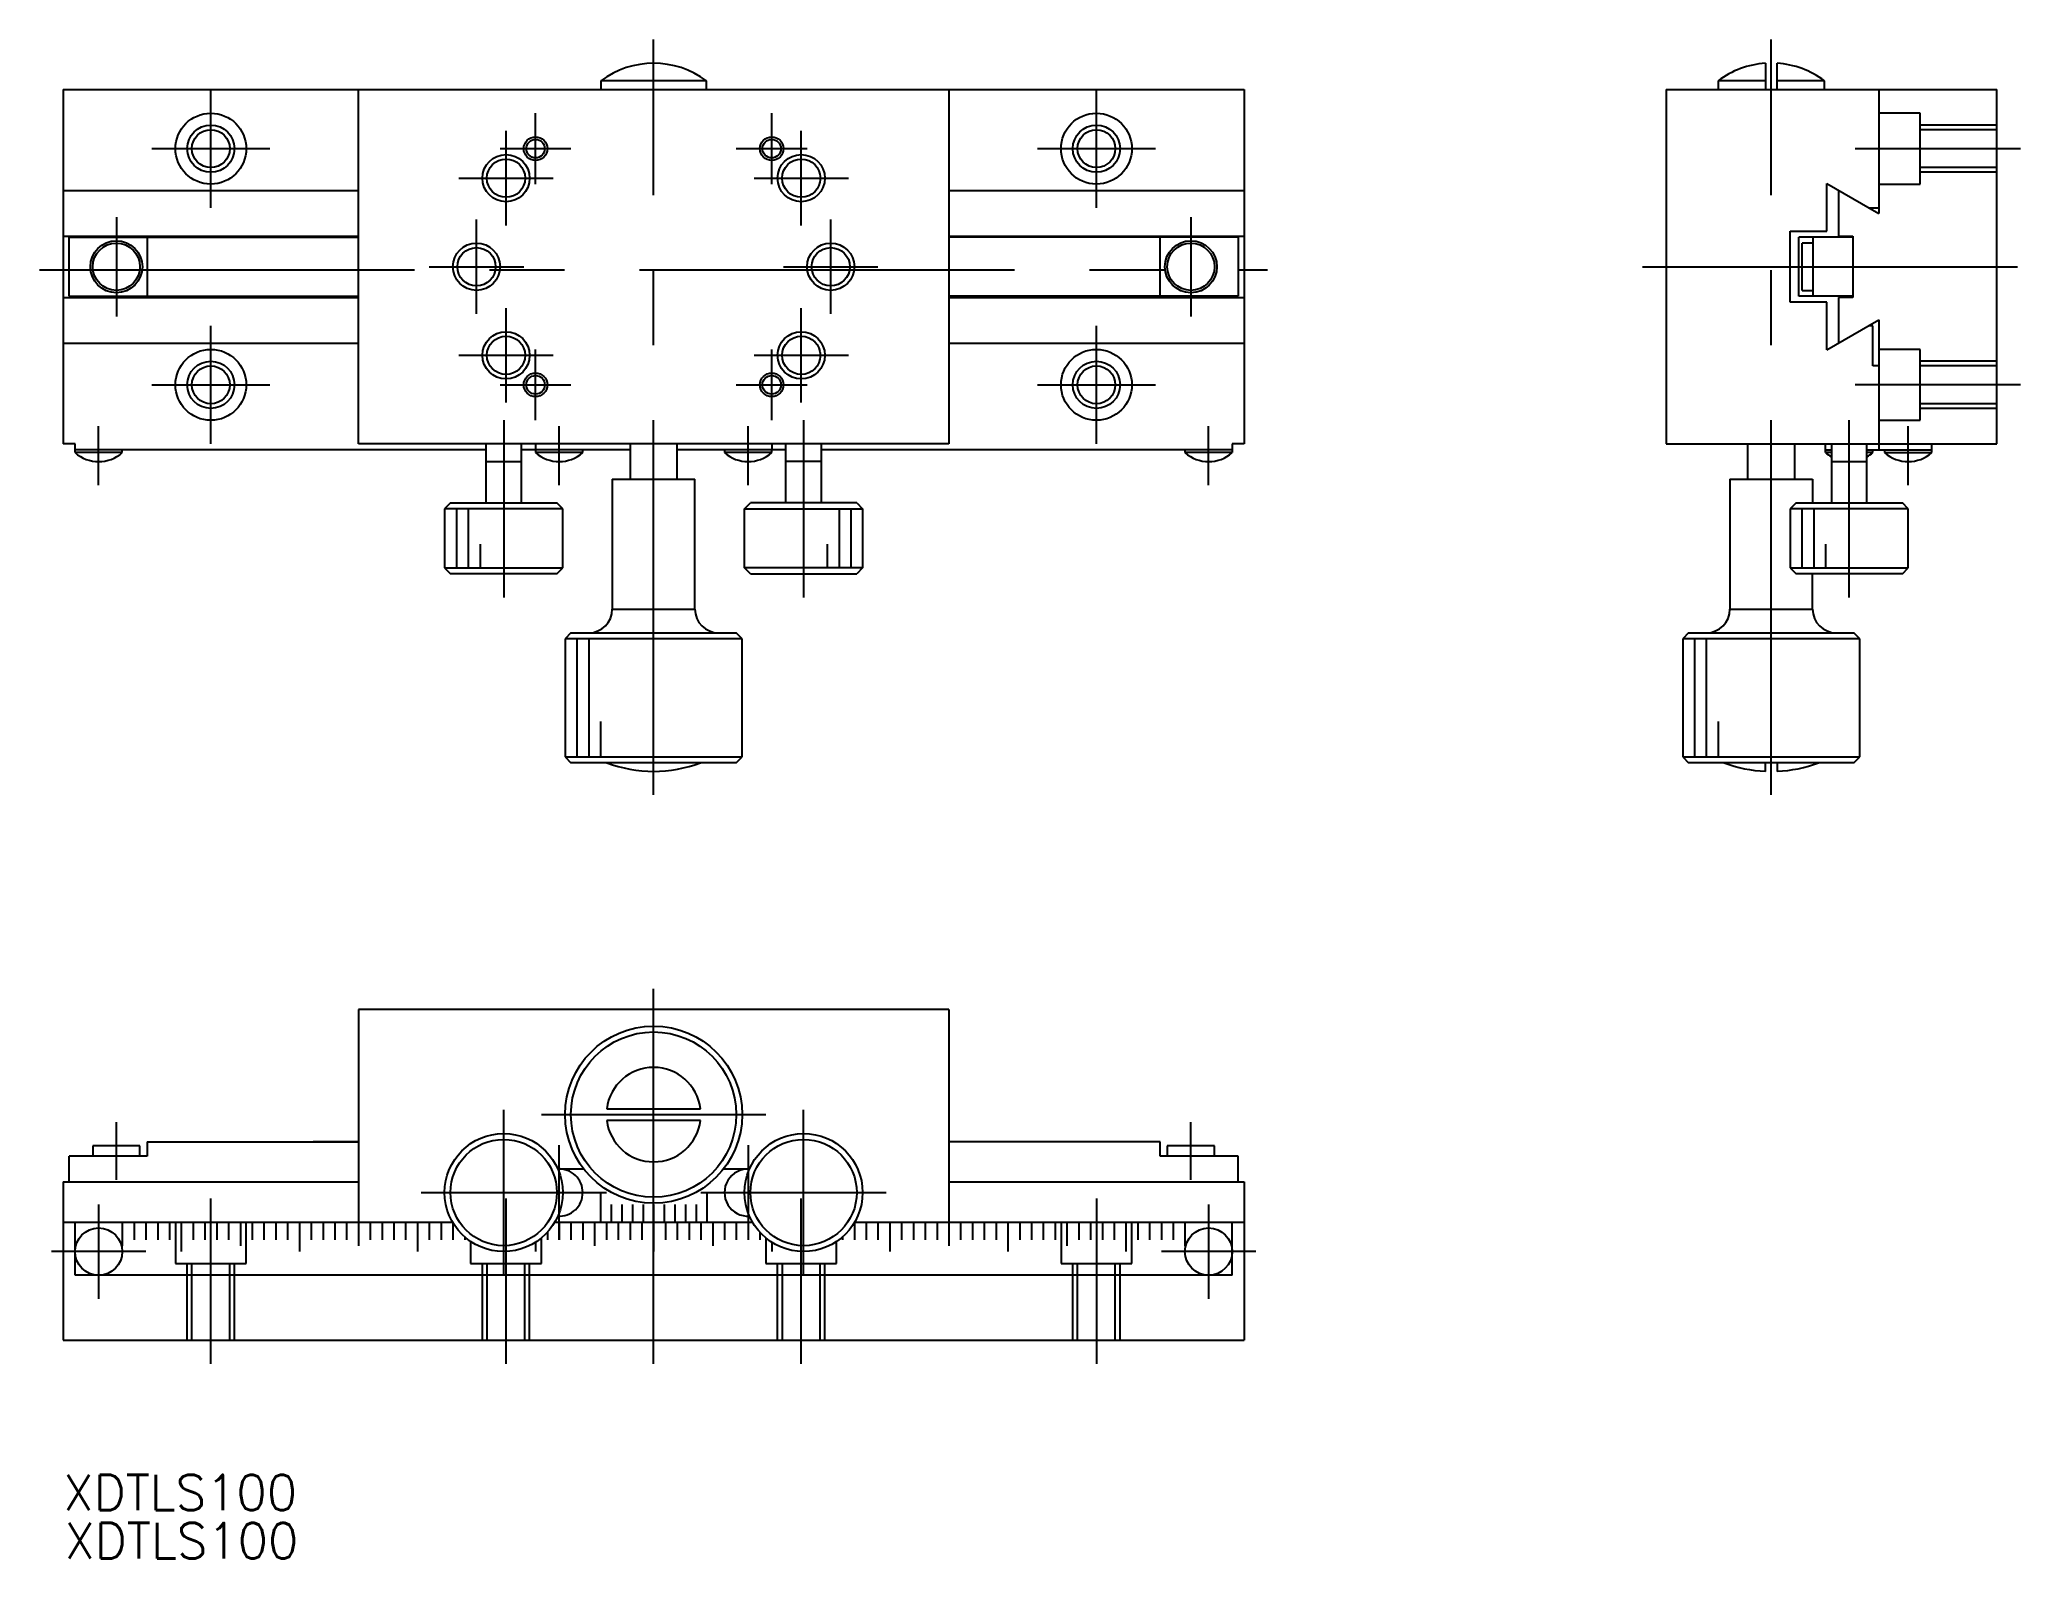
# Model space of a CAD drawing. Extents: x -52 to 116, y -109 to 19.
import ezdxf

# ---------------------------------------------------------------- set-up
doc = ezdxf.new("R2010")
doc.units = 0
doc.linetypes.add('CENTER', pattern=[50.8, 31.75, -6.35, 6.35, -6.35])
doc.linetypes.add('DASHED', pattern=[19.05, 12.7, -6.35])
doc.layers.get('0').update_dxf_attribs({"linetype": 'CONTINUOUS'})
doc.layers.add('CENTER', color=1, linetype='CENTER')
doc.styles.get("Standard").update_dxf_attribs({"font": 'txt.shx', "height": 3, "bigfont": 'bigfont.shx'})

# ---------------------------------------------------------------- blocks, each defined once
blk = doc.blocks.new('*U2')
at = {"color": 7, "linetype": 'CONTINUOUS'}
blk.add_text('XDTLS100', height=3, dxfattribs=at).set_placement((-49.89, -109.13))
blk = doc.blocks.new('*U3')
at = {"color": 7, "linetype": 'CONTINUOUS'}
blk.add_text('XDTLS100', height=3, dxfattribs=at).set_placement((-49.99, -105.04))

msp = doc.modelspace()

# ---------------------------------------------------------------- linework, layer by layer
at = {"color": 7, "linetype": 'CONTINUOUS'}
for p, q in [((94.15, 17.48), (94.15, 15.25)), ((95.15, 15.25), (95.15, 17.48)), ((-50, 15.25), (50, 15.25)), ((-50, 15.25), (-50, -14.75)), ((-25, -14.75), (-25, 15.25)), ((4.47, 16), (-4.47, 16)), ((-4.47, 16), (-4.47, 15.25)), ((4.47, 15.25), (4.47, 16)), ((25, 15.25), (25, -14.75)), ((50, 15.25), (50, -14.75)), ((85.75, 15.25), (85.75, -14.75)), ((85.75, 15.25), (113.75, 15.25)), ((94.15, 16), (90.15, 16)), ((90.15, 16), (90.15, 15.25)), ((99.15, 16), (95.15, 16)), ((99.15, 15.25), (99.15, 16)), ((103.75, 15.25), (103.75, 4.75)), ((113.75, -14.75), (113.75, 15.25)), ((-50, 6.71), (-25, 6.71)), ((25, 6.71), (50, 6.71)), ((99.35, 3.25), (99.35, 7.29)), ((99.35, 7.29), (103.75, 4.75)), ((100.35, 6.71), (100.35, 2.85)), ((102.88, 5.25), (103.75, 5.25)), ((-50, 2.85), (-25, 2.85)), ((-49.5, -2.25), (-49.5, 2.75)), ((-49.5, 2.75), (-25, 2.75)), ((-42.89, 2.75), (-42.89, -2.25)), ((25, 2.85), (50, 2.85)), ((49.5, 2.75), (25, 2.75)), ((42.89, -2.25), (42.89, 2.75)), ((49.5, 2.75), (49.5, -2.25)), ((96.25, -2.75), (96.25, 3.25)), ((96.25, 3.25), (99.35, 3.25)), ((96.98, -2.25), (96.98, 2.75)), ((101.55, 2.75), (96.98, 2.75)), ((98.18, 2.25), (97.28, 2.25)), ((97.28, -1.75), (97.28, 2.25)), ((98.18, 2.75), (98.18, -2.25)), ((100.35, 2.85), (101.55, 2.85)), ((101.55, 2.85), (101.55, -2.35)), ((-50, -2.35), (-25, -2.35)), ((-49.5, -2.25), (-25, -2.25)), ((49.5, -2.25), (25, -2.25)), ((25, -2.35), (50, -2.35)), ((99.35, -2.75), (96.25, -2.75)), ((101.55, -2.25), (96.98, -2.25)), ((97.28, -1.75), (98.18, -1.75)), ((99.35, -6.79), (99.35, -2.75)), ((100.35, -2.35), (100.35, -6.21)), ((101.55, -2.35), (100.35, -2.35)), ((99.35, -6.79), (103.75, -4.25)), ((103.25, -4.75), (102.88, -4.75)), ((103.25, -8.14), (103.25, -4.75)), ((103.75, -4.25), (103.75, -15.25)), ((-50, -6.21), (-25, -6.21)), ((25, -6.21), (50, -6.21)), ((103.75, -8.14), (103.25, -8.14)), ((-49, -14.75), (-50, -14.75)), ((-49, -15.49), (-49, -14.75)), ((25, -14.75), (-25, -14.75)), ((-14.2, -14.75), (-14.2, -19.75)), ((-11.2, -19.75), (-11.2, -14.75)), ((-10, -14.75), (-10, -15.25)), ((-2, -14.75), (-2, -17.75)), ((2, -17.75), (2, -14.75)), ((10, -14.75), (10, -15.25)), ((11.2, -19.75), (11.2, -14.75)), ((14.2, -14.75), (14.2, -19.75)), ((50, -14.75), (49, -14.75)), ((49, -14.75), (49, -15.49)), ((85.75, -14.75), (113.75, -14.75)), ((92.65, -14.75), (92.65, -17.75)), ((96.65, -17.75), (96.65, -14.75)), ((99.25, -15.49), (99.25, -14.75)), ((99.75, -14.75), (99.75, -19.75)), ((102.75, -19.75), (102.75, -14.75)), ((108.25, -15.49), (108.25, -14.75)), ((-14.2, -15.25), (-49, -15.25)), ((-45, -15.49), (-49, -15.49)), ((-45, -15.49), (-45, -15.25)), ((-14.2, -16.25), (-11.2, -16.25)), ((-2, -15.25), (-11.2, -15.25)), ((-10, -15.25), (-10, -15.3)), ((-10, -15.3), (-10, -15.49)), ((-6, -15.49), (-10, -15.49)), ((-6, -15.49), (-6, -15.25)), ((11.2, -15.25), (2, -15.25)), ((6, -15.25), (6, -15.49)), ((10, -15.49), (6, -15.49)), ((10, -15.49), (10, -15.25)), ((14.2, -16.25), (11.2, -16.25)), ((49, -15.25), (14.2, -15.25)), ((45, -15.25), (45, -15.49)), ((49, -15.49), (45, -15.49)), ((99.25, -15.25), (99.75, -15.25)), ((99.75, -15.49), (99.25, -15.49)), ((99.75, -16.25), (102.75, -16.25)), ((102.75, -15.25), (108.25, -15.25)), ((103.25, -15.49), (102.75, -15.49)), ((103.25, -15.49), (103.25, -15.25)), ((104.25, -15.25), (104.25, -15.49)), ((104.25, -15.49), (108.25, -15.49)), ((-3.5, -17.75), (-3.5, -28.75)), ((-3.5, -17.75), (3.5, -17.75)), ((3.5, -28.75), (3.5, -17.75)), ((91.15, -17.75), (91.15, -28.75)), ((91.15, -17.75), (98.15, -17.75)), ((98.15, -17.75), (98.15, -19.75)), ((-17.2, -19.75), (-17.7, -20.25)), ((-17.2, -19.75), (-8.2, -19.75)), ((-7.7, -20.25), (-8.2, -19.75)), ((7.7, -20.25), (8.2, -19.75)), ((17.2, -19.75), (8.2, -19.75)), ((17.2, -19.75), (17.7, -20.25)), ((96.75, -19.75), (96.25, -20.25)), ((96.75, -19.75), (105.75, -19.75)), ((106.25, -20.25), (105.75, -19.75)), ((-17.7, -20.25), (-17.7, -25.25)), ((-7.7, -20.25), (-17.7, -20.25)), ((-16.7, -20.25), (-16.7, -25.25)), ((-15.7, -20.25), (-15.7, -25.25)), ((-7.7, -25.25), (-7.7, -20.25)), ((7.7, -20.25), (17.7, -20.25)), ((7.7, -25.25), (7.7, -20.25)), ((15.7, -20.25), (15.7, -25.25)), ((16.7, -20.25), (16.7, -25.25)), ((17.7, -20.25), (17.7, -25.25)), ((96.25, -20.25), (96.25, -25.25)), ((106.25, -20.25), (96.25, -20.25)), ((97.25, -20.25), (97.25, -25.25)), ((98.25, -20.25), (98.25, -25.25)), ((106.25, -25.25), (106.25, -20.25)), ((-14.7, -23.25), (-14.7, -25.25)), ((14.7, -23.25), (14.7, -25.25)), ((99.25, -23.25), (99.25, -25.25)), ((-17.7, -25.25), (-7.7, -25.25)), ((-17.7, -25.25), (-17.2, -25.75)), ((-8.2, -25.75), (-17.2, -25.75)), ((-8.2, -25.75), (-7.7, -25.25)), ((17.7, -25.25), (7.7, -25.25)), ((8.2, -25.75), (7.7, -25.25)), ((8.2, -25.75), (17.2, -25.75)), ((17.7, -25.25), (17.2, -25.75)), ((96.25, -25.25), (106.25, -25.25)), ((96.25, -25.25), (96.75, -25.75)), ((105.75, -25.75), (96.75, -25.75)), ((98.15, -28.75), (98.15, -25.75)), ((105.75, -25.75), (106.25, -25.25)), ((-3.5, -28.75), (3.5, -28.75)), ((91.15, -28.75), (98.15, -28.75)), ((-7, -30.75), (-7.5, -31.25)), ((7.5, -31.25), (-7.5, -31.25)), ((-7.5, -31.25), (-7.5, -41.25)), ((-7, -30.75), (7, -30.75)), ((-6.5, -31.25), (-6.5, -41.25)), ((-5.5, -31.25), (-5.5, -41.25)), ((7.5, -31.25), (7, -30.75)), ((7.5, -41.25), (7.5, -31.25)), ((87.65, -30.75), (87.15, -31.25)), ((102.15, -31.25), (87.15, -31.25)), ((87.15, -31.25), (87.15, -41.25)), ((87.65, -30.75), (101.65, -30.75)), ((88.15, -31.25), (88.15, -41.25)), ((89.15, -31.25), (89.15, -41.25)), ((102.15, -31.25), (101.65, -30.75)), ((102.15, -41.25), (102.15, -31.25)), ((-4.5, -38.25), (-4.5, -41.25)), ((90.15, -38.25), (90.15, -41.25)), ((-7.5, -41.25), (7.5, -41.25)), ((-7.5, -41.25), (-7, -41.75)), ((7, -41.75), (-7, -41.75)), ((7, -41.75), (7.5, -41.25)), ((87.15, -41.25), (102.15, -41.25)), ((87.15, -41.25), (87.65, -41.75)), ((101.65, -41.75), (87.65, -41.75)), ((94.15, -42.48), (94.15, -41.75)), ((95.15, -41.75), (95.15, -42.48)), ((101.65, -41.75), (102.15, -41.25)), ((25, -62.65), (-25, -62.65)), ((-25, -62.65), (-25, -82.65)), ((25, -62.65), (25, -82.65)), ((-3.97, -71.05), (3.97, -71.05)), ((3.97, -72.05), (-3.97, -72.05)), ((-42.89, -75.08), (-49.5, -75.08)), ((-49.5, -77.25), (-49.5, -75.08)), ((-43.5, -74.18), (-47.5, -74.18)), ((-47.5, -74.18), (-47.5, -75.08)), ((-43.5, -75.08), (-43.5, -74.18)), ((-42.89, -73.85), (-42.89, -75.08)), ((-42.89, -73.85), (-25, -73.85)), ((-25, -73.85), (-28.84, -73.85)), ((42.89, -73.85), (25, -73.85)), ((42.89, -75.08), (42.89, -73.85)), ((49.5, -75.08), (42.89, -75.08)), ((47.5, -74.18), (43.5, -74.18)), ((43.5, -74.18), (43.5, -75.08)), ((47.5, -75.08), (47.5, -74.18)), ((49.5, -77.25), (49.5, -75.08)), ((-8.12, -76.15), (-8.02, -76.15)), ((-7.98, -76.15), (-5.92, -76.15)), ((5.92, -76.15), (7.98, -76.15)), ((8.02, -76.15), (8.12, -76.15)), ((-50, -77.25), (-25, -77.25)), ((-50, -77.25), (-50, -90.65)), ((-4.5, -78.15), (-4.5, -79.15)), ((4.5, -78.15), (4.5, -79.15)), ((25, -77.25), (50, -77.25)), ((50, -77.25), (50, -90.65)), ((-4.5, -79.15), (-4.5, -80.65)), ((-3.6, -79.15), (-3.6, -80.65)), ((-2.7, -79.15), (-2.7, -80.65)), ((-1.8, -79.15), (-1.8, -80.65)), ((-0.9, -79.15), (-0.9, -80.65)), ((0, -79.15), (0, -80.65)), ((0.9, -79.15), (0.9, -80.65)), ((1.8, -79.15), (1.8, -80.65)), ((2.7, -79.15), (2.7, -80.65)), ((3.6, -79.15), (3.6, -80.65)), ((4.5, -79.15), (4.5, -80.65)), ((-50, -80.65), (-17.03, -80.65)), ((-49, -85.15), (-49, -80.65)), ((-45, -80.65), (-45, -82.65)), ((-44, -80.65), (-44, -82.15)), ((-43, -80.65), (-43, -82.15)), ((-42, -80.65), (-42, -82.15)), ((-41, -80.65), (-41, -82.15)), ((-40, -80.65), (-40, -83.15)), ((-39, -80.65), (-39, -82.15)), ((-38, -80.65), (-38, -82.15)), ((-37, -80.65), (-37, -82.15)), ((-36, -80.65), (-36, -82.15)), ((-35, -80.65), (-35, -82.65)), ((-34, -80.65), (-34, -82.15)), ((-33, -80.65), (-33, -82.15)), ((-32, -80.65), (-32, -82.15)), ((-31, -80.65), (-31, -82.15)), ((-30, -80.65), (-30, -83.15)), ((-29, -80.65), (-29, -82.15)), ((-28, -80.65), (-28, -82.15)), ((-27, -80.65), (-27, -82.15)), ((-26, -80.65), (-26, -82.15)), ((-24, -80.65), (-24, -82.15)), ((-23, -80.65), (-23, -82.15)), ((-22, -80.65), (-22, -82.15)), ((-21, -80.65), (-21, -82.15)), ((-20, -80.65), (-20, -83.15)), ((-19, -80.65), (-19, -82.15)), ((-18, -80.65), (-18, -82.15)), ((-17, -80.65), (-17, -82.15)), ((-16, -81.9), (-16, -82.15)), ((-9, -81.51), (-9, -82.15)), ((-8.37, -80.65), (8.37, -80.65)), ((-8, -80.65), (-8, -82.15)), ((-7, -80.65), (-7, -82.15)), ((-6, -80.65), (-6, -82.15)), ((-5, -80.65), (-5, -82.65)), ((-4, -80.65), (-4, -82.15)), ((-3, -80.65), (-3, -82.15)), ((-2, -80.65), (-2, -82.15)), ((-1, -80.65), (-1, -82.15)), ((0, -80.65), (0, -83.15)), ((1, -80.65), (1, -82.15)), ((2, -80.65), (2, -82.15)), ((3, -80.65), (3, -82.15)), ((4, -80.65), (4, -82.15)), ((5, -80.65), (5, -82.65)), ((6, -80.65), (6, -82.15)), ((7, -80.65), (7, -82.15)), ((8, -80.65), (8, -82.15)), ((9, -81.51), (9, -82.15)), ((16, -81.9), (16, -82.15)), ((17, -80.65), (17, -82.15)), ((17.03, -80.65), (50, -80.65)), ((18, -80.65), (18, -82.15)), ((19, -80.65), (19, -82.15)), ((20, -80.65), (20, -83.15)), ((21, -80.65), (21, -82.15)), ((22, -80.65), (22, -82.15)), ((23, -80.65), (23, -82.15)), ((24, -80.65), (24, -82.15)), ((26, -80.65), (26, -82.15)), ((27, -80.65), (27, -82.15)), ((28, -80.65), (28, -82.15)), ((29, -80.65), (29, -82.15)), ((30, -80.65), (30, -83.15)), ((31, -80.65), (31, -82.15)), ((32, -80.65), (32, -82.15)), ((33, -80.65), (33, -82.15)), ((34, -80.65), (34, -82.15)), ((35, -80.65), (35, -82.65)), ((36, -80.65), (36, -82.15)), ((37, -80.65), (37, -82.15)), ((38, -80.65), (38, -82.15)), ((39, -80.65), (39, -82.15)), ((40, -80.65), (40, -83.15)), ((41, -80.65), (41, -82.15)), ((42, -80.65), (42, -82.15)), ((43, -80.65), (43, -82.15)), ((44, -80.65), (44, -82.15)), ((45, -80.65), (45, -82.65)), ((49, -85.15), (49, -80.65)), ((-10, -82.36), (-10, -83.15)), ((10, -82.36), (10, -83.15)), ((49, -85.15), (-49, -85.15)), ((-50, -90.65), (50, -90.65))]:
    msp.add_line(p, q, dxfattribs=at)
at = {"color": 3, "linetype": 'DASHED'}
for p, q in [((107.25, 13.25), (103.75, 13.25)), ((107.25, 7.25), (107.25, 13.25)), ((113.75, 12.25), (107.25, 12.25)), ((113.75, 11.85), (107.25, 11.85)), ((113.75, 8.65), (107.25, 8.65)), ((103.75, 7.25), (107.25, 7.25)), ((113.75, 8.25), (107.25, 8.25)), ((107.25, -6.75), (103.75, -6.75)), ((107.25, -9.75), (107.25, -6.75)), ((113.75, -7.75), (107.25, -7.75)), ((113.75, -8.15), (107.25, -8.15)), ((107.25, -12.75), (107.25, -9.75)), ((113.75, -11.35), (107.25, -11.35)), ((103.75, -12.75), (107.25, -12.75)), ((113.75, -11.75), (107.25, -11.75)), ((-40.5, -80.65), (-40.5, -84.15)), ((-34.5, -84.15), (-34.5, -80.65)), ((-9.5, -84.15), (-9.5, -81.99)), ((9.5, -81.99), (9.5, -84.15)), ((34.5, -80.65), (34.5, -84.15)), ((40.5, -84.15), (40.5, -80.65)), ((-15.5, -82.29), (-15.5, -84.15)), ((15.5, -84.15), (15.5, -82.29)), ((-40.5, -84.15), (-34.5, -84.15)), ((-39.5, -90.65), (-39.5, -84.15)), ((-39.1, -90.65), (-39.1, -84.15)), ((-35.9, -90.65), (-35.9, -84.15)), ((-35.5, -90.65), (-35.5, -84.15)), ((-15.5, -84.15), (-9.5, -84.15)), ((-14.5, -90.65), (-14.5, -84.15)), ((-14.1, -90.65), (-14.1, -84.15)), ((-10.9, -90.65), (-10.9, -84.15)), ((-10.5, -90.65), (-10.5, -84.15)), ((9.5, -84.15), (15.5, -84.15)), ((10.5, -90.65), (10.5, -84.15)), ((10.9, -90.65), (10.9, -84.15)), ((14.1, -90.65), (14.1, -84.15)), ((14.5, -90.65), (14.5, -84.15)), ((34.5, -84.15), (40.5, -84.15)), ((35.5, -90.65), (35.5, -84.15)), ((35.9, -90.65), (35.9, -84.15)), ((39.1, -90.65), (39.1, -84.15)), ((39.5, -90.65), (39.5, -84.15))]:
    msp.add_line(p, q, dxfattribs=at)
at = {"color": 7, "linetype": 'CONTINUOUS'}
for centre, radius in [((-37.5, 10.25), 3), ((-37.5, 10.25), 1.6), ((37.5, 10.25), 3), ((37.5, 10.25), 1.6), ((-10, 10.25), 0.783), ((10, 10.25), 0.783), ((-12.5, 7.75), 1.62), ((12.5, 7.75), 1.62), ((-45.5, 0.25), 2.2), ((-45.5, 0.25), 2), ((-15, 0.25), 1.62), ((15, 0.25), 1.62), ((45.5, 0.25), 2.2), ((45.5, 0.25), 2), ((-12.5, -7.25), 1.62), ((12.5, -7.25), 1.62), ((-37.5, -9.75), 3), ((-37.5, -9.75), 1.6), ((37.5, -9.75), 3), ((37.5, -9.75), 1.6), ((-10, -9.75), 0.783), ((10, -9.75), 0.783), ((0, -71.55), 7.5), ((0, -71.55), 7), ((-12.7, -78.15), 5), ((-12.7, -78.15), 4.5), ((12.7, -78.15), 5), ((12.7, -78.15), 4.5), ((-47, -83.15), 2), ((47, -83.15), 2)]:
    msp.add_circle(centre, radius, dxfattribs=at)
at = {"color": 3, "linetype": 'CONTINUOUS'}
for centre, radius in [((-37.5, 10.25), 2), ((37.5, 10.25), 2), ((-10, 10.25), 1), ((10, 10.25), 1), ((-12.5, 7.75), 2), ((12.5, 7.75), 2), ((-15, 0.25), 2), ((15, 0.25), 2), ((-12.5, -7.25), 2), ((12.5, -7.25), 2), ((-37.5, -9.75), 2), ((37.5, -9.75), 2), ((-10, -9.75), 1), ((10, -9.75), 1)]:
    msp.add_circle(centre, radius, dxfattribs=at)
at = {"color": 7, "linetype": 'CONTINUOUS'}
for centre, radius, start, end in [((0, 10), 7.48, 53.3008, 126.6992), ((94.65, 10), 7.5, 93.8226, 126.8699), ((94.65, 10), 7.5, 53.1301, 86.1774), ((-47, -13.25), 3, 228.1877, 311.8123), ((-8, -13.25), 3, 228.1877, 311.8123), ((8, -13.25), 3, 228.1877, 311.8123), ((47, -13.25), 3, 228.1877, 311.8123), ((101.25, -13.25), 3, 228.1877, 240), ((101.25, -13.25), 3, 300, 311.8123), ((106.25, -13.25), 3, 228.1877, 311.8123), ((-5.5, -28.75), 2, 270, 0), ((5.5, -28.75), 2, 180, 270), ((89.15, -28.75), 2, 270, 0), ((100.15, -28.75), 2, 180, 270), ((0, -31.31), 11.17, 249.1878, 290.8122), ((94.65, -31.31), 11.18, 249.0376, 267.4369), ((94.65, -31.31), 11.18, 272.5631, 290.9624), ((0, -71.55), 4, 7.1808, 172.8192), ((0, -71.55), 4, 187.1808, 352.8192), ((-8, -78.15), 2, 0, 93.3246), ((8, -78.15), 2, 86.6754, 273.3246), ((-8, -78.15), 2, 266.6754, 0)]:
    msp.add_arc(centre, radius, start, end, dxfattribs=at)
at = {"layer": 'CENTER', "color": 1, "linetype": 'CENTER'}
for p, q in [((0, -44.48), (0, 19.48)), ((94.65, -44.48), (94.65, 19.48)), ((-37.5, 5.25), (-37.5, 15.25)), ((37.5, 5.25), (37.5, 15.25)), ((-12.5, 3.75), (-12.5, 11.75)), ((-10, 7.25), (-10, 13.25)), ((10, 7.25), (10, 13.25)), ((12.5, 3.75), (12.5, 11.75)), ((-42.5, 10.25), (-32.5, 10.25)), ((-13, 10.25), (-7, 10.25)), ((7, 10.25), (13, 10.25)), ((32.5, 10.25), (42.5, 10.25)), ((101.75, 10.25), (115.75, 10.25)), ((-16.5, 7.75), (-8.5, 7.75)), ((8.5, 7.75), (16.5, 7.75)), ((-45.5, 4.45), (-45.5, -3.95)), ((-15, -3.75), (-15, 4.25)), ((15, -3.75), (15, 4.25)), ((45.5, 4.45), (45.5, -3.95)), ((-52, 0), (52, 0)), ((-19, 0.25), (-11, 0.25)), ((11, 0.25), (19, 0.25)), ((83.75, 0.25), (115.75, 0.25)), ((-12.5, -11.25), (-12.5, -3.25)), ((12.5, -11.25), (12.5, -3.25)), ((-37.5, -14.75), (-37.5, -4.75)), ((37.5, -14.75), (37.5, -4.75)), ((-16.5, -7.25), (-8.5, -7.25)), ((-10, -12.75), (-10, -6.75)), ((8.5, -7.25), (16.5, -7.25)), ((10, -12.75), (10, -6.75)), ((-42.5, -9.75), (-32.5, -9.75)), ((-13, -9.75), (-7, -9.75)), ((7, -9.75), (13, -9.75)), ((32.5, -9.75), (42.5, -9.75)), ((115.75, -9.75), (101.75, -9.75)), ((-47, -18.25), (-47, -13.25)), ((-12.7, -12.75), (-12.7, -27.75)), ((-8, -18.25), (-8, -13.25)), ((8, -18.25), (8, -13.25)), ((12.7, -12.75), (12.7, -27.75)), ((47, -18.25), (47, -13.25)), ((101.25, -27.75), (101.25, -12.75)), ((106.25, -18.25), (106.25, -13.25)), ((0, -92.65), (0, -60.65)), ((-12.7, -85.15), (-12.7, -71.15)), ((-9.5, -71.55), (9.5, -71.55)), ((12.7, -85.15), (12.7, -71.15)), ((-45.5, -77.08), (-45.5, -72.18)), ((45.5, -77.08), (45.5, -72.18)), ((-8, -82.15), (-8, -74.15)), ((8, -74.15), (8, -82.15)), ((-37.5, -92.65), (-37.5, -78.65)), ((-19.7, -78.15), (-4, -78.15)), ((-12.5, -92.65), (-12.5, -78.65)), ((4, -78.15), (19.7, -78.15)), ((12.5, -92.65), (12.5, -78.65)), ((37.5, -78.65), (37.5, -92.65)), ((-47, -79.15), (-47, -87.15)), ((47, -79.15), (47, -87.15)), ((-43, -83.15), (-51, -83.15)), ((51, -83.15), (43, -83.15))]:
    msp.add_line(p, q, dxfattribs=at)

# ---------------------------------------------------------------- block references
at = {"color": 7, "linetype": 'CONTINUOUS'}
for name in ['*U3', '*U2']:
    msp.add_blockref(name, (0, 0), dxfattribs=at)

doc.saveas('drawing.dxf')
